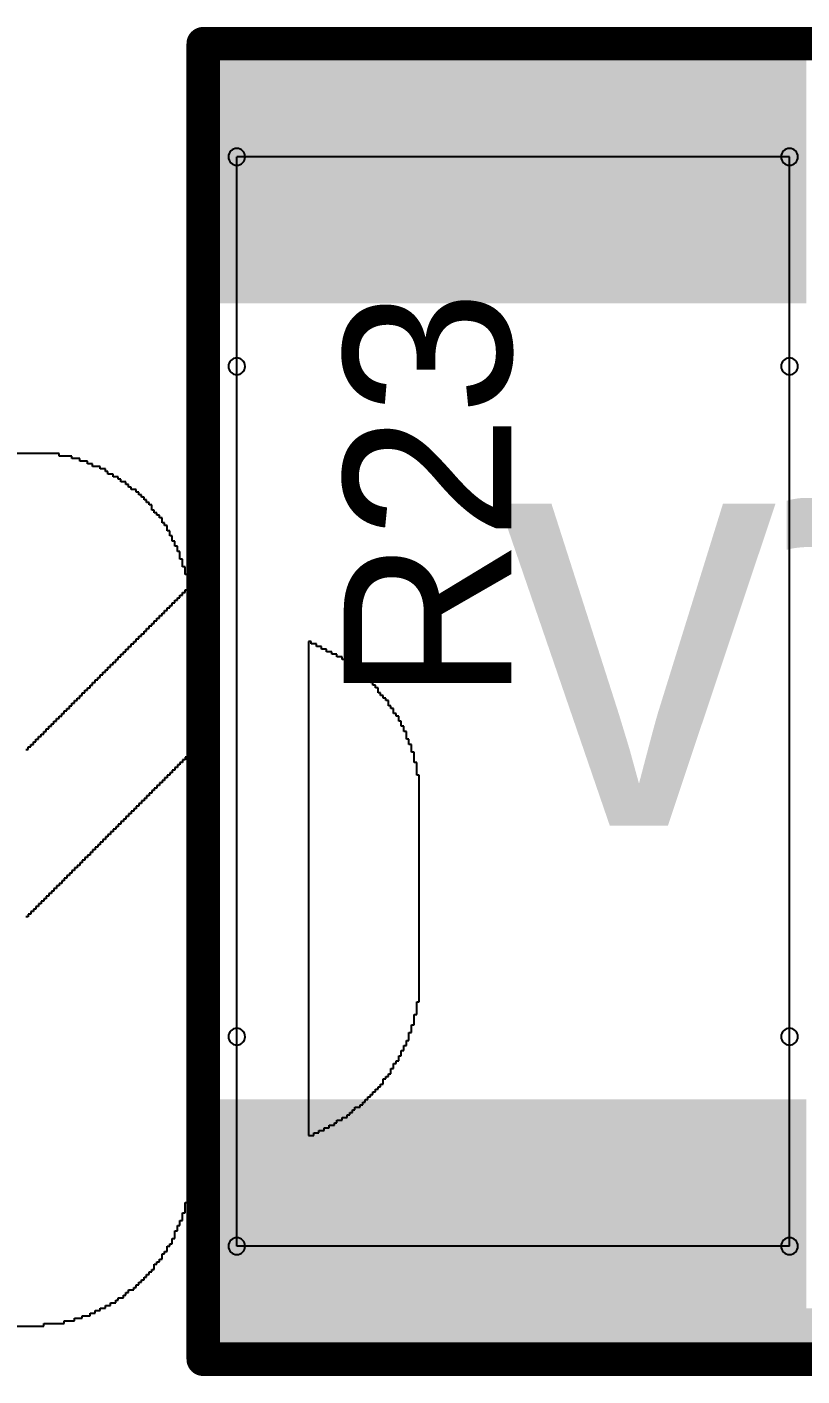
# Model space of a CAD drawing. Extents: x 23089 to 26449, y -1278 to -524.
# Drawn here: x 26315.67 to 26327.24, y -1087.31 to -1067.18 of the extents above; entities that cross this region are included whole.
import ezdxf

# ---------------------------------------------------------------- set-up
doc = ezdxf.new("R2010")
doc.units = 0
doc.header["$MEASUREMENT"] = 0
for name, color, linetype in [('BottomOverlay', 54, 'CONTINUOUS'), ('BottomPaste', 16, 'CONTINUOUS'), ('Mechanical20', 56, 'CONTINUOUS'), ('Mechanical21', 56, 'CONTINUOUS'), ('Mechanical23', 56, 'CONTINUOUS'), ('TopOverlay', 2, 'CONTINUOUS')]:
    doc.layers.add(name, color=color, linetype=linetype)
doc.styles.get("Standard").update_dxf_attribs({"font": 'ec5cdwin.shx'})

msp = doc.modelspace()

# ---------------------------------------------------------------- linework, layer by layer
at = {"layer": 'BottomOverlay'}
for p, q in [((26318.803, -1082.243), (26318.803, -1072.243)), ((26327.053, -1082.243), (26327.053, -1072.243))]:
    msp.add_line(p, q, dxfattribs=at)
for centre, start, end in [((26318.803, -1072.243), 90, 270), ((26318.803, -1072.243), 270, 90), ((26327.053, -1072.243), 90, 270), ((26327.053, -1072.243), 270, 90), ((26318.803, -1082.243), 90, 270), ((26318.803, -1082.243), 270, 90), ((26327.053, -1082.243), 90, 270), ((26327.053, -1082.243), 270, 90)]:
    msp.add_arc(centre, 0.125, start, end, dxfattribs=at)
at = {"layer": 'BottomPaste'}
for points in [[(26318.553, -1071.305), (26318.553, -1067.68), (26327.303, -1071.305), (26327.303, -1067.68)], [(26318.553, -1086.805), (26318.553, -1083.18), (26327.303, -1086.805), (26327.303, -1083.18)]]:
    msp.add_solid(points, dxfattribs=at)
at = {"layer": 'Mechanical20'}
for p, q in [((26327.553, -1067.43), (26318.303, -1067.43)), ((26318.303, -1087.055), (26318.303, -1067.43)), ((26327.553, -1087.055), (26318.303, -1087.055))]:
    msp.add_line(p, q, dxfattribs=at)
for centre, start, end in [((26318.303, -1067.43), 90, 270), ((26318.303, -1067.43), 90, 270), ((26318.303, -1067.43), 270, 90), ((26318.303, -1067.43), 270, 90), ((26318.303, -1087.055), 90, 270), ((26318.303, -1087.055), 90, 270), ((26318.303, -1087.055), 270, 90), ((26318.303, -1087.055), 270, 90)]:
    msp.add_arc(centre, 0.125, start, end, dxfattribs=at)
at = {"layer": 'Mechanical21', "const_width": 0.5}
for points in [[(26318.303, -1087.055), (26318.303, -1067.43)], [(26327.553, -1067.43), (26318.303, -1067.43)], [(26327.553, -1087.055), (26318.303, -1087.055)]]:
    msp.add_lwpolyline(points, dxfattribs=at)
at = {"layer": 'Mechanical21', "const_width": 0.25}
for points in [[(26318.303, -1067.555, -1), (26318.303, -1067.305, -1)], [(26318.303, -1067.555, -1), (26318.303, -1067.305, -1)], [(26318.303, -1087.18, -1), (26318.303, -1086.93, -1)], [(26318.303, -1087.18, -1), (26318.303, -1086.93, -1)]]:
    msp.add_lwpolyline(points, format="xyb", close=True, dxfattribs=at)
at = {"layer": 'Mechanical23'}
for p, q in [((26327.053, -1069.118), (26318.803, -1069.118)), ((26318.803, -1085.368), (26318.803, -1069.118)), ((26327.053, -1085.368), (26327.053, -1069.118)), ((26327.053, -1085.368), (26318.803, -1085.368))]:
    msp.add_line(p, q, dxfattribs=at)
for centre, start, end in [((26318.803, -1069.118), 90, 270), ((26318.803, -1069.118), 90, 270), ((26318.803, -1069.118), 270, 90), ((26318.803, -1069.118), 270, 90), ((26327.053, -1069.118), 90, 270), ((26327.053, -1069.118), 90, 270), ((26327.053, -1069.118), 270, 90), ((26327.053, -1069.118), 270, 90), ((26318.803, -1085.368), 90, 270), ((26318.803, -1085.368), 90, 270), ((26318.803, -1085.368), 270, 90), ((26318.803, -1085.368), 270, 90), ((26327.053, -1085.368), 90, 270), ((26327.053, -1085.368), 90, 270), ((26327.053, -1085.368), 270, 90), ((26327.053, -1085.368), 270, 90)]:
    msp.add_arc(centre, 0.125, start, end, dxfattribs=at)
at = {"layer": 'TopOverlay'}
for p, q in [((26316.152, -1073.544), (26312.888, -1073.544)), ((26316.152, -1073.582), (26316.152, -1073.544)), ((26316.344, -1073.582), (26316.152, -1073.582)), ((26316.344, -1073.62), (26316.344, -1073.582)), ((26316.459, -1073.62), (26316.344, -1073.62)), ((26316.459, -1073.659), (26316.459, -1073.62)), ((26316.574, -1073.659), (26316.459, -1073.659)), ((26316.574, -1073.697), (26316.574, -1073.659)), ((26316.651, -1073.697), (26316.574, -1073.697)), ((26316.651, -1073.736), (26316.651, -1073.697)), ((26316.766, -1073.736), (26316.651, -1073.736)), ((26316.766, -1073.774), (26316.766, -1073.736)), ((26316.843, -1073.774), (26316.766, -1073.774)), ((26316.843, -1073.812), (26316.843, -1073.774)), ((26316.881, -1073.812), (26316.843, -1073.812)), ((26316.881, -1073.851), (26316.881, -1073.812)), ((26316.958, -1073.851), (26316.881, -1073.851)), ((26316.958, -1073.889), (26316.958, -1073.851)), ((26317.035, -1073.889), (26316.958, -1073.889)), ((26317.035, -1073.928), (26317.035, -1073.889)), ((26317.073, -1073.928), (26317.035, -1073.928)), ((26317.073, -1073.966), (26317.073, -1073.928)), ((26317.15, -1073.966), (26317.073, -1073.966)), ((26317.15, -1074.004), (26317.15, -1073.966)), ((26317.189, -1074.004), (26317.15, -1074.004)), ((26317.189, -1074.043), (26317.189, -1074.004)), ((26317.227, -1074.043), (26317.189, -1074.043)), ((26317.227, -1074.081), (26317.227, -1074.043)), ((26317.304, -1074.081), (26317.227, -1074.081)), ((26317.304, -1074.119), (26317.304, -1074.081)), ((26317.342, -1074.119), (26317.304, -1074.119)), ((26317.342, -1074.158), (26317.342, -1074.119)), ((26317.381, -1074.158), (26317.342, -1074.158)), ((26317.381, -1074.196), (26317.381, -1074.158)), ((26317.419, -1074.196), (26317.381, -1074.196)), ((26317.419, -1074.235), (26317.419, -1074.196)), ((26317.457, -1074.235), (26317.419, -1074.235)), ((26317.457, -1074.273), (26317.457, -1074.235)), ((26317.496, -1074.273), (26317.457, -1074.273)), ((26317.496, -1074.311), (26317.496, -1074.273)), ((26317.534, -1074.311), (26317.496, -1074.311)), ((26317.534, -1074.35), (26317.534, -1074.311)), ((26317.534, -1074.388), (26317.534, -1074.35)), ((26317.572, -1074.388), (26317.534, -1074.388)), ((26317.572, -1074.427), (26317.572, -1074.388)), ((26317.611, -1074.427), (26317.572, -1074.427)), ((26317.611, -1074.465), (26317.611, -1074.427)), ((26317.649, -1074.465), (26317.611, -1074.465)), ((26317.649, -1074.503), (26317.649, -1074.465)), ((26317.688, -1074.503), (26317.649, -1074.503)), ((26317.688, -1074.542), (26317.688, -1074.503)), ((26317.688, -1074.58), (26317.688, -1074.542)), ((26317.726, -1074.58), (26317.688, -1074.58)), ((26317.726, -1074.619), (26317.726, -1074.58)), ((26317.764, -1074.619), (26317.726, -1074.619)), ((26317.764, -1074.657), (26317.764, -1074.619)), ((26317.764, -1074.695), (26317.764, -1074.657)), ((26317.803, -1074.695), (26317.764, -1074.695)), ((26317.803, -1074.734), (26317.803, -1074.695)), ((26317.803, -1074.772), (26317.803, -1074.734)), ((26317.841, -1074.772), (26317.803, -1074.772)), ((26317.841, -1074.811), (26317.841, -1074.772)), ((26317.841, -1074.849), (26317.841, -1074.811)), ((26317.88, -1074.849), (26317.841, -1074.849)), ((26317.88, -1074.887), (26317.88, -1074.849)), ((26317.88, -1074.926), (26317.88, -1074.887)), ((26317.918, -1074.926), (26317.88, -1074.926)), ((26317.918, -1074.964), (26317.918, -1074.926)), ((26317.918, -1075.003), (26317.918, -1074.964)), ((26317.956, -1075.003), (26317.918, -1075.003)), ((26317.956, -1075.041), (26317.956, -1075.003)), ((26317.956, -1075.079), (26317.956, -1075.041)), ((26317.956, -1075.118), (26317.956, -1075.079)), ((26317.995, -1075.118), (26317.956, -1075.118)), ((26317.995, -1075.156), (26317.995, -1075.118)), ((26317.995, -1075.195), (26317.995, -1075.156)), ((26317.995, -1075.233), (26317.995, -1075.195)), ((26318.033, -1075.233), (26317.995, -1075.233)), ((26318.033, -1075.271), (26318.033, -1075.233)), ((26318.033, -1075.31), (26318.033, -1075.271)), ((26318.033, -1075.348), (26318.033, -1075.31)), ((26318.072, -1075.348), (26318.033, -1075.348)), ((26318.072, -1075.387), (26318.072, -1075.348)), ((26318.072, -1075.425), (26318.072, -1075.387)), ((26318.072, -1075.463), (26318.072, -1075.425)), ((26318.072, -1075.502), (26318.072, -1075.463)), ((26317.956, -1075.694), (26317.956, -1075.655)), ((26317.956, -1075.655), (26317.995, -1075.655)), ((26317.995, -1075.655), (26317.995, -1075.617)), ((26317.995, -1075.617), (26318.033, -1075.617)), ((26318.033, -1075.617), (26318.033, -1075.579)), ((26318.033, -1075.579), (26318.072, -1075.579)), ((26318.072, -1075.54), (26318.072, -1075.502)), ((26318.072, -1075.579), (26318.072, -1075.54)), ((26317.764, -1075.886), (26317.764, -1075.847)), ((26317.764, -1075.847), (26317.803, -1075.847)), ((26317.803, -1075.847), (26317.803, -1075.809)), ((26317.803, -1075.809), (26317.841, -1075.809)), ((26317.841, -1075.809), (26317.841, -1075.77)), ((26317.841, -1075.77), (26317.88, -1075.77)), ((26317.88, -1075.77), (26317.88, -1075.732)), ((26317.88, -1075.732), (26317.918, -1075.732)), ((26317.918, -1075.732), (26317.918, -1075.694)), ((26317.918, -1075.694), (26317.956, -1075.694)), ((26317.534, -1076.116), (26317.534, -1076.078)), ((26317.534, -1076.078), (26317.572, -1076.078)), ((26317.572, -1076.078), (26317.572, -1076.039)), ((26317.572, -1076.039), (26317.611, -1076.039)), ((26317.611, -1076.039), (26317.611, -1076.001)), ((26317.611, -1076.001), (26317.649, -1076.001)), ((26317.649, -1076.001), (26317.649, -1075.962)), ((26317.649, -1075.962), (26317.688, -1075.962)), ((26317.688, -1075.962), (26317.688, -1075.924)), ((26317.688, -1075.924), (26317.726, -1075.924)), ((26317.726, -1075.924), (26317.726, -1075.886)), ((26317.726, -1075.886), (26317.764, -1075.886)), ((26317.342, -1076.308), (26317.342, -1076.27)), ((26317.342, -1076.27), (26317.381, -1076.27)), ((26317.381, -1076.27), (26317.381, -1076.231)), ((26317.381, -1076.231), (26317.419, -1076.231)), ((26317.419, -1076.231), (26317.419, -1076.193)), ((26317.419, -1076.193), (26317.457, -1076.193)), ((26317.457, -1076.193), (26317.457, -1076.154)), ((26317.457, -1076.154), (26317.496, -1076.154)), ((26317.496, -1076.154), (26317.496, -1076.116)), ((26317.496, -1076.116), (26317.534, -1076.116)), ((26317.15, -1076.5), (26317.15, -1076.462)), ((26317.15, -1076.462), (26317.189, -1076.462)), ((26317.189, -1076.462), (26317.189, -1076.423)), ((26317.189, -1076.423), (26317.227, -1076.423)), ((26317.227, -1076.423), (26317.227, -1076.385)), ((26317.227, -1076.385), (26317.265, -1076.385)), ((26317.265, -1076.385), (26317.265, -1076.346)), ((26317.265, -1076.346), (26317.304, -1076.346)), ((26317.304, -1076.346), (26317.304, -1076.308)), ((26317.304, -1076.308), (26317.342, -1076.308)), ((26319.876, -1076.346), (26319.876, -1076.385)), ((26319.915, -1076.346), (26319.876, -1076.346)), ((26319.876, -1076.385), (26319.876, -1076.423)), ((26319.876, -1076.423), (26319.876, -1076.462)), ((26319.876, -1076.462), (26319.876, -1076.5)), ((26319.915, -1076.385), (26319.915, -1076.346)), ((26319.991, -1076.385), (26319.915, -1076.385)), ((26319.991, -1076.423), (26319.991, -1076.385)), ((26320.068, -1076.423), (26319.991, -1076.423)), ((26320.068, -1076.462), (26320.068, -1076.423)), ((26320.145, -1076.462), (26320.068, -1076.462)), ((26320.145, -1076.5), (26320.145, -1076.462)), ((26316.958, -1076.692), (26316.958, -1076.654)), ((26316.958, -1076.654), (26316.997, -1076.654)), ((26316.997, -1076.654), (26316.997, -1076.615)), ((26316.997, -1076.615), (26317.035, -1076.615)), ((26317.035, -1076.615), (26317.035, -1076.577)), ((26317.035, -1076.577), (26317.073, -1076.577)), ((26317.073, -1076.577), (26317.073, -1076.538)), ((26317.073, -1076.538), (26317.112, -1076.538)), ((26317.112, -1076.538), (26317.112, -1076.5)), ((26317.112, -1076.5), (26317.15, -1076.5)), ((26319.876, -1076.5), (26319.876, -1076.538)), ((26319.876, -1076.538), (26319.876, -1076.577)), ((26319.876, -1076.577), (26319.876, -1076.615)), ((26319.876, -1076.615), (26319.876, -1076.654)), ((26319.876, -1076.654), (26319.876, -1076.692)), ((26320.222, -1076.5), (26320.145, -1076.5)), ((26320.222, -1076.538), (26320.222, -1076.5)), ((26320.299, -1076.538), (26320.222, -1076.538)), ((26320.299, -1076.577), (26320.299, -1076.538)), ((26320.375, -1076.577), (26320.299, -1076.577)), ((26320.375, -1076.615), (26320.375, -1076.577)), ((26320.414, -1076.615), (26320.375, -1076.615)), ((26320.414, -1076.654), (26320.414, -1076.615)), ((26320.491, -1076.654), (26320.414, -1076.654)), ((26320.491, -1076.692), (26320.491, -1076.654)), ((26316.728, -1076.922), (26316.728, -1076.884)), ((26316.728, -1076.884), (26316.766, -1076.884)), ((26316.766, -1076.884), (26316.766, -1076.846)), ((26316.766, -1076.846), (26316.805, -1076.846)), ((26316.805, -1076.846), (26316.805, -1076.807)), ((26316.805, -1076.807), (26316.843, -1076.807)), ((26316.843, -1076.807), (26316.843, -1076.769)), ((26316.843, -1076.769), (26316.881, -1076.769)), ((26316.881, -1076.769), (26316.881, -1076.73)), ((26316.881, -1076.73), (26316.92, -1076.73)), ((26316.92, -1076.73), (26316.92, -1076.692)), ((26316.92, -1076.692), (26316.958, -1076.692)), ((26319.876, -1076.692), (26319.876, -1076.73)), ((26319.876, -1076.73), (26319.876, -1076.769)), ((26319.876, -1076.769), (26319.876, -1076.807)), ((26319.876, -1076.807), (26319.876, -1076.846)), ((26319.876, -1076.846), (26319.876, -1076.884)), ((26319.876, -1076.884), (26319.876, -1076.922)), ((26320.529, -1076.692), (26320.491, -1076.692)), ((26320.529, -1076.73), (26320.529, -1076.692)), ((26320.567, -1076.73), (26320.529, -1076.73)), ((26320.567, -1076.769), (26320.567, -1076.73)), ((26320.606, -1076.769), (26320.567, -1076.769)), ((26320.606, -1076.807), (26320.606, -1076.769)), ((26320.683, -1076.807), (26320.606, -1076.807)), ((26320.683, -1076.846), (26320.683, -1076.807)), ((26320.721, -1076.846), (26320.683, -1076.846)), ((26320.721, -1076.884), (26320.721, -1076.846)), ((26320.759, -1076.884), (26320.721, -1076.884)), ((26320.759, -1076.922), (26320.759, -1076.884)), ((26316.536, -1077.114), (26316.536, -1077.076)), ((26316.536, -1077.076), (26316.574, -1077.076)), ((26316.574, -1077.076), (26316.574, -1077.038)), ((26316.574, -1077.038), (26316.613, -1077.038)), ((26316.613, -1077.038), (26316.613, -1076.999)), ((26316.613, -1076.999), (26316.651, -1076.999)), ((26316.651, -1076.999), (26316.651, -1076.961)), ((26316.651, -1076.961), (26316.689, -1076.961)), ((26316.689, -1076.961), (26316.689, -1076.922)), ((26316.689, -1076.922), (26316.728, -1076.922)), ((26319.876, -1076.922), (26319.876, -1076.961)), ((26319.876, -1076.961), (26319.876, -1076.999)), ((26319.876, -1076.999), (26319.876, -1077.038)), ((26319.876, -1077.038), (26319.876, -1077.076)), ((26319.876, -1077.076), (26319.876, -1077.114)), ((26320.798, -1076.922), (26320.759, -1076.922)), ((26320.798, -1076.961), (26320.798, -1076.922)), ((26320.836, -1076.961), (26320.798, -1076.961)), ((26320.836, -1076.999), (26320.836, -1076.961)), ((26320.874, -1076.999), (26320.836, -1076.999)), ((26320.874, -1077.038), (26320.874, -1076.999)), ((26320.913, -1077.038), (26320.874, -1077.038)), ((26320.913, -1077.076), (26320.913, -1077.038)), ((26320.913, -1077.114), (26320.913, -1077.076)), ((26316.344, -1077.306), (26316.344, -1077.268)), ((26316.344, -1077.268), (26316.382, -1077.268)), ((26316.382, -1077.268), (26316.382, -1077.23)), ((26316.382, -1077.23), (26316.421, -1077.23)), ((26316.421, -1077.23), (26316.421, -1077.191)), ((26316.421, -1077.191), (26316.459, -1077.191)), ((26316.459, -1077.191), (26316.459, -1077.153)), ((26316.459, -1077.153), (26316.497, -1077.153)), ((26316.497, -1077.153), (26316.497, -1077.114)), ((26316.497, -1077.114), (26316.536, -1077.114)), ((26319.876, -1077.114), (26319.876, -1077.153)), ((26319.876, -1077.153), (26319.876, -1077.191)), ((26319.876, -1077.191), (26319.876, -1077.23)), ((26319.876, -1077.23), (26319.876, -1077.268)), ((26319.876, -1077.268), (26319.876, -1077.306)), ((26320.951, -1077.114), (26320.913, -1077.114)), ((26320.951, -1077.153), (26320.951, -1077.114)), ((26320.99, -1077.153), (26320.951, -1077.153)), ((26320.99, -1077.191), (26320.99, -1077.153)), ((26321.028, -1077.191), (26320.99, -1077.191)), ((26321.028, -1077.23), (26321.028, -1077.191)), ((26321.066, -1077.23), (26321.028, -1077.23)), ((26321.066, -1077.268), (26321.066, -1077.23)), ((26321.066, -1077.306), (26321.066, -1077.268)), ((26316.152, -1077.498), (26316.152, -1077.46)), ((26316.152, -1077.46), (26316.19, -1077.46)), ((26316.19, -1077.46), (26316.19, -1077.421)), ((26316.19, -1077.421), (26316.229, -1077.421)), ((26316.229, -1077.421), (26316.229, -1077.383)), ((26316.229, -1077.383), (26316.267, -1077.383)), ((26316.267, -1077.383), (26316.267, -1077.345)), ((26316.267, -1077.345), (26316.305, -1077.345)), ((26316.305, -1077.345), (26316.305, -1077.306)), ((26316.305, -1077.306), (26316.344, -1077.306)), ((26319.876, -1077.306), (26319.876, -1077.345)), ((26319.876, -1077.345), (26319.876, -1077.383)), ((26319.876, -1077.383), (26319.876, -1077.421)), ((26319.876, -1077.421), (26319.876, -1077.46)), ((26319.876, -1077.46), (26319.876, -1077.498)), ((26321.105, -1077.306), (26321.066, -1077.306)), ((26321.105, -1077.345), (26321.105, -1077.306)), ((26321.143, -1077.345), (26321.105, -1077.345)), ((26321.143, -1077.383), (26321.143, -1077.345)), ((26321.143, -1077.421), (26321.143, -1077.383)), ((26321.182, -1077.421), (26321.143, -1077.421)), ((26321.182, -1077.46), (26321.182, -1077.421)), ((26321.22, -1077.46), (26321.182, -1077.46)), ((26321.22, -1077.498), (26321.22, -1077.46)), ((26315.922, -1077.729), (26315.922, -1077.69)), ((26315.922, -1077.69), (26315.96, -1077.69)), ((26315.96, -1077.69), (26315.96, -1077.652)), ((26315.96, -1077.652), (26315.998, -1077.652)), ((26315.998, -1077.652), (26315.998, -1077.613)), ((26315.998, -1077.613), (26316.037, -1077.613)), ((26316.037, -1077.613), (26316.037, -1077.575)), ((26316.037, -1077.575), (26316.075, -1077.575)), ((26316.075, -1077.575), (26316.075, -1077.537)), ((26316.075, -1077.537), (26316.113, -1077.537)), ((26316.113, -1077.537), (26316.113, -1077.498)), ((26316.113, -1077.498), (26316.152, -1077.498)), ((26319.876, -1077.498), (26319.876, -1077.537)), ((26319.876, -1077.537), (26319.876, -1077.575)), ((26319.876, -1077.575), (26319.876, -1077.613)), ((26319.876, -1077.613), (26319.876, -1077.652)), ((26319.876, -1077.652), (26319.876, -1077.69)), ((26319.876, -1077.69), (26319.876, -1077.729)), ((26321.22, -1077.537), (26321.22, -1077.498)), ((26321.258, -1077.537), (26321.22, -1077.537)), ((26321.258, -1077.575), (26321.258, -1077.537)), ((26321.258, -1077.613), (26321.258, -1077.575)), ((26321.297, -1077.613), (26321.258, -1077.613)), ((26321.297, -1077.652), (26321.297, -1077.613)), ((26321.297, -1077.69), (26321.297, -1077.652)), ((26321.335, -1077.69), (26321.297, -1077.69)), ((26321.335, -1077.729), (26321.335, -1077.69)), ((26315.73, -1077.921), (26315.73, -1077.882)), ((26315.73, -1077.882), (26315.768, -1077.882)), ((26315.768, -1077.882), (26315.768, -1077.844)), ((26315.768, -1077.844), (26315.806, -1077.844)), ((26315.806, -1077.844), (26315.806, -1077.805)), ((26315.806, -1077.805), (26315.845, -1077.805)), ((26315.845, -1077.805), (26315.845, -1077.767)), ((26315.845, -1077.767), (26315.883, -1077.767)), ((26315.883, -1077.767), (26315.883, -1077.729)), ((26315.883, -1077.729), (26315.922, -1077.729)), ((26319.876, -1077.729), (26319.876, -1077.767)), ((26319.876, -1077.767), (26319.876, -1077.805)), ((26319.876, -1077.805), (26319.876, -1077.844)), ((26319.876, -1077.844), (26319.876, -1077.882)), ((26319.876, -1077.882), (26319.876, -1077.921)), ((26321.335, -1077.767), (26321.335, -1077.729)), ((26321.335, -1077.805), (26321.335, -1077.767)), ((26321.374, -1077.805), (26321.335, -1077.805)), ((26321.374, -1077.844), (26321.374, -1077.805)), ((26321.374, -1077.882), (26321.374, -1077.844)), ((26321.412, -1077.882), (26321.374, -1077.882)), ((26321.412, -1077.921), (26321.412, -1077.882)), ((26315.653, -1077.959), (26315.691, -1077.959)), ((26315.691, -1077.959), (26315.691, -1077.921)), ((26315.691, -1077.921), (26315.73, -1077.921)), ((26318.072, -1078.074), (26318.033, -1078.074)), ((26318.033, -1078.074), (26318.033, -1078.113)), ((26318.072, -1078.036), (26318.072, -1078.074)), ((26318.11, -1078.036), (26318.072, -1078.036)), ((26318.11, -1078.074), (26318.11, -1078.036)), ((26318.11, -1078.113), (26318.11, -1078.074)), ((26319.876, -1077.921), (26319.876, -1077.959)), ((26319.876, -1077.959), (26319.876, -1077.997)), ((26319.876, -1077.997), (26319.876, -1078.036)), ((26319.876, -1078.036), (26319.876, -1078.074)), ((26319.876, -1078.074), (26319.876, -1078.113)), ((26321.412, -1077.959), (26321.412, -1077.921)), ((26321.412, -1077.997), (26321.412, -1077.959)), ((26321.45, -1077.997), (26321.412, -1077.997)), ((26321.45, -1078.036), (26321.45, -1077.997)), ((26321.45, -1078.074), (26321.45, -1078.036)), ((26321.45, -1078.113), (26321.45, -1078.074)), ((26317.88, -1078.266), (26317.841, -1078.266)), ((26317.841, -1078.266), (26317.841, -1078.305)), ((26317.918, -1078.228), (26317.88, -1078.228)), ((26317.88, -1078.228), (26317.88, -1078.266)), ((26317.956, -1078.189), (26317.918, -1078.189)), ((26317.918, -1078.189), (26317.918, -1078.228)), ((26317.995, -1078.151), (26317.956, -1078.151)), ((26317.956, -1078.151), (26317.956, -1078.189)), ((26318.033, -1078.113), (26317.995, -1078.113)), ((26317.995, -1078.113), (26317.995, -1078.151)), ((26318.11, -1078.151), (26318.11, -1078.113)), ((26318.11, -1078.189), (26318.11, -1078.151)), ((26318.11, -1078.228), (26318.11, -1078.189)), ((26318.11, -1078.266), (26318.11, -1078.228)), ((26318.11, -1078.305), (26318.11, -1078.266)), ((26319.876, -1078.113), (26319.876, -1078.151)), ((26319.876, -1078.151), (26319.876, -1078.189)), ((26319.876, -1078.189), (26319.876, -1078.228)), ((26319.876, -1078.228), (26319.876, -1078.266)), ((26319.876, -1078.266), (26319.876, -1078.305)), ((26321.45, -1078.151), (26321.45, -1078.113)), ((26321.489, -1078.151), (26321.45, -1078.151)), ((26321.489, -1078.189), (26321.489, -1078.151)), ((26321.489, -1078.228), (26321.489, -1078.189)), ((26321.489, -1078.266), (26321.489, -1078.228)), ((26321.489, -1078.305), (26321.489, -1078.266)), ((26317.649, -1078.497), (26317.611, -1078.497)), ((26317.611, -1078.497), (26317.611, -1078.535)), ((26317.688, -1078.458), (26317.649, -1078.458)), ((26317.649, -1078.458), (26317.649, -1078.497)), ((26317.726, -1078.42), (26317.688, -1078.42)), ((26317.688, -1078.42), (26317.688, -1078.458)), ((26317.764, -1078.381), (26317.726, -1078.381)), ((26317.726, -1078.381), (26317.726, -1078.42)), ((26317.803, -1078.343), (26317.764, -1078.343)), ((26317.764, -1078.343), (26317.764, -1078.381)), ((26317.841, -1078.305), (26317.803, -1078.305)), ((26317.803, -1078.305), (26317.803, -1078.343)), ((26318.11, -1078.343), (26318.11, -1078.305)), ((26318.11, -1078.381), (26318.11, -1078.343)), ((26318.11, -1078.42), (26318.11, -1078.381)), ((26318.11, -1078.458), (26318.11, -1078.42)), ((26318.11, -1078.497), (26318.11, -1078.458)), ((26318.11, -1078.535), (26318.11, -1078.497)), ((26319.876, -1078.305), (26319.876, -1078.343)), ((26319.876, -1078.343), (26319.876, -1078.381)), ((26319.876, -1078.381), (26319.876, -1078.42)), ((26319.876, -1078.42), (26319.876, -1078.458)), ((26319.876, -1078.458), (26319.876, -1078.497)), ((26319.876, -1078.497), (26319.876, -1078.535)), ((26321.489, -1078.343), (26321.489, -1078.305)), ((26321.527, -1078.343), (26321.489, -1078.343)), ((26321.527, -1078.381), (26321.527, -1078.343)), ((26321.527, -1078.42), (26321.527, -1078.381)), ((26321.527, -1078.458), (26321.527, -1078.42)), ((26321.527, -1078.497), (26321.527, -1078.458)), ((26321.527, -1078.535), (26321.527, -1078.497)), ((26317.457, -1078.689), (26317.419, -1078.689)), ((26317.419, -1078.689), (26317.419, -1078.727)), ((26317.496, -1078.65), (26317.457, -1078.65)), ((26317.457, -1078.65), (26317.457, -1078.689)), ((26317.534, -1078.612), (26317.496, -1078.612)), ((26317.496, -1078.612), (26317.496, -1078.65)), ((26317.572, -1078.573), (26317.534, -1078.573)), ((26317.534, -1078.573), (26317.534, -1078.612)), ((26317.611, -1078.535), (26317.572, -1078.535)), ((26317.572, -1078.535), (26317.572, -1078.573)), ((26318.11, -1078.573), (26318.11, -1078.535)), ((26318.11, -1078.612), (26318.11, -1078.573)), ((26318.11, -1078.65), (26318.11, -1078.612)), ((26318.11, -1078.689), (26318.11, -1078.65)), ((26318.11, -1078.727), (26318.11, -1078.689)), ((26319.876, -1078.535), (26319.876, -1078.573)), ((26319.876, -1078.573), (26319.876, -1078.612)), ((26319.876, -1078.612), (26319.876, -1078.65)), ((26319.876, -1078.65), (26319.876, -1078.689)), ((26319.876, -1078.689), (26319.876, -1078.727)), ((26321.527, -1078.573), (26321.527, -1078.535)), ((26321.527, -1078.612), (26321.527, -1078.573)), ((26321.527, -1078.65), (26321.527, -1078.612)), ((26321.527, -1078.689), (26321.527, -1078.65)), ((26321.527, -1078.727), (26321.527, -1078.689)), ((26317.265, -1078.88), (26317.227, -1078.88)), ((26317.227, -1078.88), (26317.227, -1078.919)), ((26317.304, -1078.842), (26317.265, -1078.842)), ((26317.265, -1078.842), (26317.265, -1078.88)), ((26317.342, -1078.804), (26317.304, -1078.804)), ((26317.304, -1078.804), (26317.304, -1078.842)), ((26317.381, -1078.765), (26317.342, -1078.765)), ((26317.342, -1078.765), (26317.342, -1078.804)), ((26317.419, -1078.727), (26317.381, -1078.727)), ((26317.381, -1078.727), (26317.381, -1078.765)), ((26318.11, -1078.765), (26318.11, -1078.727)), ((26318.11, -1078.804), (26318.11, -1078.765)), ((26318.11, -1078.842), (26318.11, -1078.804)), ((26318.11, -1078.88), (26318.11, -1078.842)), ((26318.11, -1078.919), (26318.11, -1078.88)), ((26319.876, -1078.727), (26319.876, -1078.765)), ((26319.876, -1078.765), (26319.876, -1078.804)), ((26319.876, -1078.804), (26319.876, -1078.842)), ((26319.876, -1078.842), (26319.876, -1078.88)), ((26319.876, -1078.88), (26319.876, -1078.919)), ((26321.527, -1078.765), (26321.527, -1078.727)), ((26321.527, -1078.804), (26321.527, -1078.765)), ((26321.527, -1078.842), (26321.527, -1078.804)), ((26321.527, -1078.88), (26321.527, -1078.842)), ((26321.527, -1078.919), (26321.527, -1078.88)), ((26317.073, -1079.072), (26317.035, -1079.072)), ((26317.035, -1079.072), (26317.035, -1079.111)), ((26317.112, -1079.034), (26317.073, -1079.034)), ((26317.073, -1079.034), (26317.073, -1079.072)), ((26317.15, -1078.996), (26317.112, -1078.996)), ((26317.112, -1078.996), (26317.112, -1079.034)), ((26317.189, -1078.957), (26317.15, -1078.957)), ((26317.15, -1078.957), (26317.15, -1078.996)), ((26317.227, -1078.919), (26317.189, -1078.919)), ((26317.189, -1078.919), (26317.189, -1078.957)), ((26318.11, -1078.957), (26318.11, -1078.919)), ((26318.11, -1078.996), (26318.11, -1078.957)), ((26318.11, -1079.034), (26318.11, -1078.996)), ((26318.11, -1079.072), (26318.11, -1079.034)), ((26318.11, -1079.111), (26318.11, -1079.072)), ((26319.876, -1078.919), (26319.876, -1078.957)), ((26319.876, -1078.957), (26319.876, -1078.996)), ((26319.876, -1078.996), (26319.876, -1079.034)), ((26319.876, -1079.034), (26319.876, -1079.072)), ((26319.876, -1079.072), (26319.876, -1079.111)), ((26321.527, -1078.957), (26321.527, -1078.919)), ((26321.527, -1078.996), (26321.527, -1078.957)), ((26321.527, -1079.034), (26321.527, -1078.996)), ((26321.527, -1079.072), (26321.527, -1079.034)), ((26321.527, -1079.111), (26321.527, -1079.072)), ((26316.843, -1079.303), (26316.805, -1079.303)), ((26316.805, -1079.303), (26316.805, -1079.341)), ((26316.881, -1079.264), (26316.843, -1079.264)), ((26316.843, -1079.264), (26316.843, -1079.303)), ((26316.92, -1079.226), (26316.881, -1079.226)), ((26316.881, -1079.226), (26316.881, -1079.264)), ((26316.958, -1079.188), (26316.92, -1079.188)), ((26316.92, -1079.188), (26316.92, -1079.226)), ((26316.997, -1079.149), (26316.958, -1079.149)), ((26316.958, -1079.149), (26316.958, -1079.188)), ((26317.035, -1079.111), (26316.997, -1079.111)), ((26316.997, -1079.111), (26316.997, -1079.149)), ((26318.11, -1079.149), (26318.11, -1079.111)), ((26318.11, -1079.188), (26318.11, -1079.149)), ((26318.11, -1079.226), (26318.11, -1079.188)), ((26318.11, -1079.264), (26318.11, -1079.226)), ((26318.11, -1079.303), (26318.11, -1079.264)), ((26318.11, -1079.341), (26318.11, -1079.303)), ((26319.876, -1079.111), (26319.876, -1079.149)), ((26319.876, -1079.149), (26319.876, -1079.188)), ((26319.876, -1079.188), (26319.876, -1079.226)), ((26319.876, -1079.226), (26319.876, -1079.264)), ((26319.876, -1079.264), (26319.876, -1079.303)), ((26319.876, -1079.303), (26319.876, -1079.341)), ((26321.527, -1079.149), (26321.527, -1079.111)), ((26321.527, -1079.188), (26321.527, -1079.149)), ((26321.527, -1079.226), (26321.527, -1079.188)), ((26321.527, -1079.264), (26321.527, -1079.226)), ((26321.527, -1079.303), (26321.527, -1079.264)), ((26321.527, -1079.341), (26321.527, -1079.303)), ((26316.651, -1079.495), (26316.613, -1079.495)), ((26316.613, -1079.495), (26316.613, -1079.533)), ((26316.689, -1079.456), (26316.651, -1079.456)), ((26316.651, -1079.456), (26316.651, -1079.495)), ((26316.728, -1079.418), (26316.689, -1079.418)), ((26316.689, -1079.418), (26316.689, -1079.456)), ((26316.766, -1079.38), (26316.728, -1079.38)), ((26316.728, -1079.38), (26316.728, -1079.418)), ((26316.805, -1079.341), (26316.766, -1079.341)), ((26316.766, -1079.341), (26316.766, -1079.38)), ((26318.11, -1079.38), (26318.11, -1079.341)), ((26318.11, -1079.418), (26318.11, -1079.38)), ((26318.11, -1079.456), (26318.11, -1079.418)), ((26318.11, -1079.495), (26318.11, -1079.456)), ((26318.11, -1079.533), (26318.11, -1079.495)), ((26319.876, -1079.341), (26319.876, -1079.38)), ((26319.876, -1079.38), (26319.876, -1079.418)), ((26319.876, -1079.418), (26319.876, -1079.456)), ((26319.876, -1079.456), (26319.876, -1079.495)), ((26319.876, -1079.495), (26319.876, -1079.533)), ((26321.527, -1079.38), (26321.527, -1079.341)), ((26321.527, -1079.418), (26321.527, -1079.38)), ((26321.527, -1079.456), (26321.527, -1079.418)), ((26321.527, -1079.495), (26321.527, -1079.456)), ((26321.527, -1079.533), (26321.527, -1079.495)), ((26316.459, -1079.687), (26316.421, -1079.687)), ((26316.421, -1079.687), (26316.421, -1079.725)), ((26316.497, -1079.648), (26316.459, -1079.648)), ((26316.459, -1079.648), (26316.459, -1079.687)), ((26316.536, -1079.61), (26316.497, -1079.61)), ((26316.497, -1079.61), (26316.497, -1079.648)), ((26316.574, -1079.572), (26316.536, -1079.572)), ((26316.536, -1079.572), (26316.536, -1079.61)), ((26316.613, -1079.533), (26316.574, -1079.533)), ((26316.574, -1079.533), (26316.574, -1079.572)), ((26318.11, -1079.572), (26318.11, -1079.533)), ((26318.11, -1079.61), (26318.11, -1079.572)), ((26318.11, -1079.648), (26318.11, -1079.61)), ((26318.11, -1079.687), (26318.11, -1079.648)), ((26318.11, -1079.725), (26318.11, -1079.687)), ((26319.876, -1079.533), (26319.876, -1079.572)), ((26319.876, -1079.572), (26319.876, -1079.61)), ((26319.876, -1079.61), (26319.876, -1079.648)), ((26319.876, -1079.648), (26319.876, -1079.687)), ((26319.876, -1079.687), (26319.876, -1079.725)), ((26321.527, -1079.572), (26321.527, -1079.533)), ((26321.527, -1079.61), (26321.527, -1079.572)), ((26321.527, -1079.648), (26321.527, -1079.61)), ((26321.527, -1079.687), (26321.527, -1079.648)), ((26321.527, -1079.725), (26321.527, -1079.687)), ((26316.267, -1079.879), (26316.229, -1079.879)), ((26316.229, -1079.879), (26316.229, -1079.917)), ((26316.305, -1079.84), (26316.267, -1079.84)), ((26316.267, -1079.84), (26316.267, -1079.879)), ((26316.344, -1079.802), (26316.305, -1079.802)), ((26316.305, -1079.802), (26316.305, -1079.84)), ((26316.382, -1079.764), (26316.344, -1079.764)), ((26316.344, -1079.764), (26316.344, -1079.802)), ((26316.421, -1079.725), (26316.382, -1079.725)), ((26316.382, -1079.725), (26316.382, -1079.764)), ((26318.11, -1079.764), (26318.11, -1079.725)), ((26318.11, -1079.802), (26318.11, -1079.764)), ((26318.11, -1079.84), (26318.11, -1079.802)), ((26318.11, -1079.879), (26318.11, -1079.84)), ((26318.11, -1079.917), (26318.11, -1079.879)), ((26319.876, -1079.725), (26319.876, -1079.764)), ((26319.876, -1079.764), (26319.876, -1079.802)), ((26319.876, -1079.802), (26319.876, -1079.84)), ((26319.876, -1079.84), (26319.876, -1079.879)), ((26319.876, -1079.879), (26319.876, -1079.917)), ((26321.527, -1079.764), (26321.527, -1079.725)), ((26321.527, -1079.802), (26321.527, -1079.764)), ((26321.527, -1079.84), (26321.527, -1079.802)), ((26321.527, -1079.879), (26321.527, -1079.84)), ((26321.527, -1079.917), (26321.527, -1079.879)), ((26316.075, -1080.071), (26316.037, -1080.071)), ((26316.037, -1080.071), (26316.037, -1080.109)), ((26316.113, -1080.032), (26316.075, -1080.032)), ((26316.075, -1080.032), (26316.075, -1080.071)), ((26316.152, -1079.994), (26316.113, -1079.994)), ((26316.113, -1079.994), (26316.113, -1080.032)), ((26316.19, -1079.956), (26316.152, -1079.956)), ((26316.152, -1079.956), (26316.152, -1079.994)), ((26316.229, -1079.917), (26316.19, -1079.917)), ((26316.19, -1079.917), (26316.19, -1079.956)), ((26318.11, -1079.956), (26318.11, -1079.917)), ((26318.11, -1079.994), (26318.11, -1079.956)), ((26318.11, -1080.032), (26318.11, -1079.994)), ((26318.11, -1080.071), (26318.11, -1080.032)), ((26318.11, -1080.109), (26318.11, -1080.071)), ((26319.876, -1079.917), (26319.876, -1079.956)), ((26319.876, -1079.956), (26319.876, -1079.994)), ((26319.876, -1079.994), (26319.876, -1080.032)), ((26319.876, -1080.032), (26319.876, -1080.071)), ((26319.876, -1080.071), (26319.876, -1080.109)), ((26321.527, -1079.956), (26321.527, -1079.917)), ((26321.527, -1079.994), (26321.527, -1079.956)), ((26321.527, -1080.032), (26321.527, -1079.994)), ((26321.527, -1080.071), (26321.527, -1080.032)), ((26321.527, -1080.109), (26321.527, -1080.071)), ((26315.845, -1080.301), (26315.806, -1080.301)), ((26315.806, -1080.301), (26315.806, -1080.34)), ((26315.883, -1080.263), (26315.845, -1080.263)), ((26315.845, -1080.263), (26315.845, -1080.301)), ((26315.922, -1080.224), (26315.883, -1080.224)), ((26315.883, -1080.224), (26315.883, -1080.263)), ((26315.96, -1080.186), (26315.922, -1080.186)), ((26315.922, -1080.186), (26315.922, -1080.224)), ((26315.998, -1080.148), (26315.96, -1080.148)), ((26315.96, -1080.148), (26315.96, -1080.186)), ((26316.037, -1080.109), (26315.998, -1080.109)), ((26315.998, -1080.109), (26315.998, -1080.148)), ((26318.11, -1080.148), (26318.11, -1080.109)), ((26318.11, -1080.186), (26318.11, -1080.148)), ((26318.11, -1080.224), (26318.11, -1080.186)), ((26318.11, -1080.263), (26318.11, -1080.224)), ((26318.11, -1080.301), (26318.11, -1080.263)), ((26318.11, -1080.34), (26318.11, -1080.301)), ((26319.876, -1080.109), (26319.876, -1080.148)), ((26319.876, -1080.148), (26319.876, -1080.186)), ((26319.876, -1080.186), (26319.876, -1080.224)), ((26319.876, -1080.224), (26319.876, -1080.263)), ((26319.876, -1080.263), (26319.876, -1080.301)), ((26319.876, -1080.301), (26319.876, -1080.34)), ((26321.527, -1080.148), (26321.527, -1080.109)), ((26321.527, -1080.186), (26321.527, -1080.148)), ((26321.527, -1080.224), (26321.527, -1080.186)), ((26321.527, -1080.263), (26321.527, -1080.224)), ((26321.527, -1080.301), (26321.527, -1080.263)), ((26321.527, -1080.34), (26321.527, -1080.301)), ((26315.691, -1080.455), (26315.653, -1080.455)), ((26315.73, -1080.416), (26315.691, -1080.416)), ((26315.691, -1080.416), (26315.691, -1080.455)), ((26315.768, -1080.378), (26315.73, -1080.378)), ((26315.73, -1080.378), (26315.73, -1080.416)), ((26315.806, -1080.34), (26315.768, -1080.34)), ((26315.768, -1080.34), (26315.768, -1080.378)), ((26318.11, -1080.378), (26318.11, -1080.34)), ((26318.11, -1080.416), (26318.11, -1080.378)), ((26318.11, -1080.455), (26318.11, -1080.416)), ((26318.11, -1080.493), (26318.11, -1080.455)), ((26318.11, -1080.531), (26318.11, -1080.493)), ((26319.876, -1080.34), (26319.876, -1080.378)), ((26319.876, -1080.378), (26319.876, -1080.416)), ((26319.876, -1080.416), (26319.876, -1080.455)), ((26319.876, -1080.455), (26319.876, -1080.493)), ((26319.876, -1080.493), (26319.876, -1080.531)), ((26321.527, -1080.378), (26321.527, -1080.34)), ((26321.527, -1080.416), (26321.527, -1080.378)), ((26321.527, -1080.455), (26321.527, -1080.416)), ((26321.527, -1080.493), (26321.527, -1080.455)), ((26321.527, -1080.531), (26321.527, -1080.493)), ((26318.11, -1080.57), (26318.11, -1080.531)), ((26318.11, -1080.608), (26318.11, -1080.57)), ((26318.11, -1080.647), (26318.11, -1080.608)), ((26318.11, -1080.685), (26318.11, -1080.647)), ((26318.11, -1080.723), (26318.11, -1080.685)), ((26319.876, -1080.531), (26319.876, -1080.57)), ((26319.876, -1080.57), (26319.876, -1080.608)), ((26319.876, -1080.608), (26319.876, -1080.647)), ((26319.876, -1080.647), (26319.876, -1080.685)), ((26319.876, -1080.685), (26319.876, -1080.723)), ((26321.527, -1080.57), (26321.527, -1080.531)), ((26321.527, -1080.608), (26321.527, -1080.57)), ((26321.527, -1080.647), (26321.527, -1080.608)), ((26321.527, -1080.685), (26321.527, -1080.647)), ((26321.527, -1080.723), (26321.527, -1080.685)), ((26318.11, -1080.762), (26318.11, -1080.723)), ((26318.11, -1080.8), (26318.11, -1080.762)), ((26318.11, -1080.839), (26318.11, -1080.8)), ((26318.11, -1080.877), (26318.11, -1080.839)), ((26318.11, -1080.915), (26318.11, -1080.877)), ((26319.876, -1080.723), (26319.876, -1080.762)), ((26319.876, -1080.762), (26319.876, -1080.8)), ((26319.876, -1080.8), (26319.876, -1080.839)), ((26319.876, -1080.839), (26319.876, -1080.877)), ((26319.876, -1080.877), (26319.876, -1080.915)), ((26321.527, -1080.762), (26321.527, -1080.723)), ((26321.527, -1080.8), (26321.527, -1080.762)), ((26321.527, -1080.839), (26321.527, -1080.8)), ((26321.527, -1080.877), (26321.527, -1080.839)), ((26321.527, -1080.915), (26321.527, -1080.877)), ((26318.11, -1080.954), (26318.11, -1080.915)), ((26318.11, -1080.992), (26318.11, -1080.954)), ((26318.11, -1081.031), (26318.11, -1080.992)), ((26318.11, -1081.069), (26318.11, -1081.031)), ((26318.11, -1081.107), (26318.11, -1081.069)), ((26318.11, -1081.146), (26318.11, -1081.107)), ((26319.876, -1080.915), (26319.876, -1080.954)), ((26319.876, -1080.954), (26319.876, -1080.992)), ((26319.876, -1080.992), (26319.876, -1081.031)), ((26319.876, -1081.031), (26319.876, -1081.069)), ((26319.876, -1081.069), (26319.876, -1081.107)), ((26319.876, -1081.107), (26319.876, -1081.146)), ((26321.527, -1080.954), (26321.527, -1080.915)), ((26321.527, -1080.992), (26321.527, -1080.954)), ((26321.527, -1081.031), (26321.527, -1080.992)), ((26321.527, -1081.069), (26321.527, -1081.031)), ((26321.527, -1081.107), (26321.527, -1081.069)), ((26321.527, -1081.146), (26321.527, -1081.107)), ((26318.11, -1081.184), (26318.11, -1081.146)), ((26318.11, -1081.223), (26318.11, -1081.184)), ((26318.11, -1081.261), (26318.11, -1081.223)), ((26318.11, -1081.299), (26318.11, -1081.261)), ((26318.11, -1081.338), (26318.11, -1081.299)), ((26319.876, -1081.146), (26319.876, -1081.184)), ((26319.876, -1081.184), (26319.876, -1081.223)), ((26319.876, -1081.223), (26319.876, -1081.261)), ((26319.876, -1081.261), (26319.876, -1081.299)), ((26319.876, -1081.299), (26319.876, -1081.338)), ((26321.527, -1081.184), (26321.527, -1081.146)), ((26321.527, -1081.223), (26321.527, -1081.184)), ((26321.527, -1081.261), (26321.527, -1081.223)), ((26321.527, -1081.299), (26321.527, -1081.261)), ((26321.527, -1081.338), (26321.527, -1081.299)), ((26318.11, -1081.376), (26318.11, -1081.338)), ((26318.11, -1081.415), (26318.11, -1081.376)), ((26318.11, -1081.453), (26318.11, -1081.415)), ((26318.11, -1081.491), (26318.11, -1081.453)), ((26318.11, -1081.53), (26318.11, -1081.491)), ((26319.876, -1081.338), (26319.876, -1081.376)), ((26319.876, -1081.376), (26319.876, -1081.415)), ((26319.876, -1081.415), (26319.876, -1081.453)), ((26319.876, -1081.453), (26319.876, -1081.491)), ((26319.876, -1081.491), (26319.876, -1081.53)), ((26321.527, -1081.376), (26321.527, -1081.338)), ((26321.527, -1081.415), (26321.527, -1081.376)), ((26321.527, -1081.453), (26321.527, -1081.415)), ((26321.527, -1081.491), (26321.527, -1081.453)), ((26321.527, -1081.53), (26321.527, -1081.491)), ((26318.11, -1081.568), (26318.11, -1081.53)), ((26318.11, -1081.607), (26318.11, -1081.568)), ((26318.11, -1081.645), (26318.11, -1081.607)), ((26318.11, -1081.683), (26318.11, -1081.645)), ((26318.11, -1081.722), (26318.11, -1081.683)), ((26319.876, -1081.53), (26319.876, -1081.568)), ((26319.876, -1081.568), (26319.876, -1081.607)), ((26319.876, -1081.607), (26319.876, -1081.645)), ((26319.876, -1081.645), (26319.876, -1081.683)), ((26319.876, -1081.683), (26319.876, -1081.722)), ((26321.527, -1081.568), (26321.527, -1081.53)), ((26321.527, -1081.607), (26321.527, -1081.568)), ((26321.527, -1081.645), (26321.527, -1081.607)), ((26321.527, -1081.683), (26321.527, -1081.645)), ((26321.527, -1081.722), (26321.527, -1081.683)), ((26318.11, -1081.76), (26318.11, -1081.722)), ((26318.11, -1081.799), (26318.11, -1081.76)), ((26318.11, -1081.837), (26318.11, -1081.799)), ((26318.11, -1081.875), (26318.11, -1081.837)), ((26318.11, -1081.914), (26318.11, -1081.875)), ((26318.11, -1081.952), (26318.11, -1081.914)), ((26319.876, -1081.722), (26319.876, -1081.76)), ((26319.876, -1081.76), (26319.876, -1081.799)), ((26319.876, -1081.799), (26319.876, -1081.837)), ((26319.876, -1081.837), (26319.876, -1081.875)), ((26319.876, -1081.875), (26319.876, -1081.914)), ((26319.876, -1081.914), (26319.876, -1081.952)), ((26321.45, -1081.952), (26321.45, -1081.914)), ((26321.45, -1081.914), (26321.489, -1081.914)), ((26321.489, -1081.76), (26321.489, -1081.722)), ((26321.489, -1081.722), (26321.527, -1081.722)), ((26321.489, -1081.799), (26321.489, -1081.76)), ((26321.489, -1081.837), (26321.489, -1081.799)), ((26321.489, -1081.875), (26321.489, -1081.837)), ((26321.489, -1081.914), (26321.489, -1081.875)), ((26318.11, -1081.991), (26318.11, -1081.952)), ((26318.11, -1082.029), (26318.11, -1081.991)), ((26318.11, -1082.067), (26318.11, -1082.029)), ((26318.11, -1082.106), (26318.11, -1082.067)), ((26318.11, -1082.144), (26318.11, -1082.106)), ((26319.876, -1081.952), (26319.876, -1081.991)), ((26319.876, -1081.991), (26319.876, -1082.029)), ((26319.876, -1082.029), (26319.876, -1082.067)), ((26319.876, -1082.067), (26319.876, -1082.106)), ((26319.876, -1082.106), (26319.876, -1082.144)), ((26321.412, -1082.106), (26321.412, -1082.067)), ((26321.412, -1082.067), (26321.45, -1082.067)), ((26321.412, -1082.144), (26321.412, -1082.106)), ((26321.45, -1081.991), (26321.45, -1081.952)), ((26321.45, -1082.029), (26321.45, -1081.991)), ((26321.45, -1082.067), (26321.45, -1082.029)), ((26318.11, -1082.182), (26318.11, -1082.144)), ((26318.11, -1082.221), (26318.11, -1082.182)), ((26318.11, -1082.259), (26318.11, -1082.221)), ((26318.11, -1082.298), (26318.11, -1082.259)), ((26318.11, -1082.336), (26318.11, -1082.298)), ((26319.876, -1082.144), (26319.876, -1082.182)), ((26319.876, -1082.182), (26319.876, -1082.221)), ((26319.876, -1082.221), (26319.876, -1082.259)), ((26319.876, -1082.259), (26319.876, -1082.298)), ((26319.876, -1082.298), (26319.876, -1082.336)), ((26321.335, -1082.336), (26321.335, -1082.298)), ((26321.335, -1082.298), (26321.374, -1082.298)), ((26321.374, -1082.221), (26321.374, -1082.182)), ((26321.374, -1082.182), (26321.412, -1082.182)), ((26321.374, -1082.259), (26321.374, -1082.221)), ((26321.374, -1082.298), (26321.374, -1082.259)), ((26321.412, -1082.182), (26321.412, -1082.144)), ((26318.11, -1082.374), (26318.11, -1082.336)), ((26318.11, -1082.413), (26318.11, -1082.374)), ((26318.11, -1082.451), (26318.11, -1082.413)), ((26318.11, -1082.49), (26318.11, -1082.451)), ((26318.11, -1082.528), (26318.11, -1082.49)), ((26319.876, -1082.336), (26319.876, -1082.374)), ((26319.876, -1082.374), (26319.876, -1082.413)), ((26319.876, -1082.413), (26319.876, -1082.451)), ((26319.876, -1082.451), (26319.876, -1082.49)), ((26319.876, -1082.49), (26319.876, -1082.528)), ((26321.258, -1082.49), (26321.258, -1082.451)), ((26321.258, -1082.451), (26321.297, -1082.451)), ((26321.258, -1082.528), (26321.258, -1082.49)), ((26321.297, -1082.413), (26321.297, -1082.374)), ((26321.297, -1082.374), (26321.335, -1082.374)), ((26321.297, -1082.451), (26321.297, -1082.413)), ((26321.335, -1082.374), (26321.335, -1082.336)), ((26318.11, -1082.566), (26318.11, -1082.528)), ((26318.11, -1082.605), (26318.11, -1082.566)), ((26318.11, -1082.643), (26318.11, -1082.605)), ((26318.11, -1082.682), (26318.11, -1082.643)), ((26318.11, -1082.72), (26318.11, -1082.682)), ((26318.11, -1082.758), (26318.11, -1082.72)), ((26319.876, -1082.528), (26319.876, -1082.566)), ((26319.876, -1082.566), (26319.876, -1082.605)), ((26319.876, -1082.605), (26319.876, -1082.643)), ((26319.876, -1082.643), (26319.876, -1082.682)), ((26319.876, -1082.682), (26319.876, -1082.72)), ((26319.876, -1082.72), (26319.876, -1082.758)), ((26321.105, -1082.758), (26321.105, -1082.72)), ((26321.105, -1082.72), (26321.143, -1082.72)), ((26321.143, -1082.682), (26321.143, -1082.643)), ((26321.143, -1082.643), (26321.182, -1082.643)), ((26321.143, -1082.72), (26321.143, -1082.682)), ((26321.182, -1082.643), (26321.182, -1082.605)), ((26321.182, -1082.605), (26321.22, -1082.605)), ((26321.22, -1082.566), (26321.22, -1082.528)), ((26321.22, -1082.528), (26321.258, -1082.528)), ((26321.22, -1082.605), (26321.22, -1082.566)), ((26318.11, -1082.797), (26318.11, -1082.758)), ((26318.11, -1082.835), (26318.11, -1082.797)), ((26318.11, -1082.874), (26318.11, -1082.835)), ((26318.11, -1082.912), (26318.11, -1082.874)), ((26318.11, -1082.95), (26318.11, -1082.912)), ((26319.876, -1082.758), (26319.876, -1082.797)), ((26319.876, -1082.797), (26319.876, -1082.835)), ((26319.876, -1082.835), (26319.876, -1082.874)), ((26319.876, -1082.874), (26319.876, -1082.912)), ((26319.876, -1082.912), (26319.876, -1082.95)), ((26320.99, -1082.912), (26320.99, -1082.874)), ((26320.99, -1082.874), (26321.028, -1082.874)), ((26320.99, -1082.95), (26320.99, -1082.912)), ((26321.028, -1082.874), (26321.028, -1082.835)), ((26321.028, -1082.835), (26321.066, -1082.835)), ((26321.066, -1082.835), (26321.066, -1082.797)), ((26321.066, -1082.797), (26321.105, -1082.797)), ((26321.105, -1082.797), (26321.105, -1082.758)), ((26318.11, -1082.989), (26318.11, -1082.95)), ((26318.11, -1083.027), (26318.11, -1082.989)), ((26318.11, -1083.066), (26318.11, -1083.027)), ((26318.11, -1083.104), (26318.11, -1083.066)), ((26318.11, -1083.142), (26318.11, -1083.104)), ((26319.876, -1082.95), (26319.876, -1082.989)), ((26319.876, -1082.989), (26319.876, -1083.027)), ((26319.876, -1083.027), (26319.876, -1083.066)), ((26319.876, -1083.066), (26319.876, -1083.104)), ((26319.876, -1083.104), (26319.876, -1083.142)), ((26320.798, -1083.142), (26320.798, -1083.104)), ((26320.798, -1083.104), (26320.836, -1083.104)), ((26320.836, -1083.104), (26320.836, -1083.066)), ((26320.836, -1083.066), (26320.874, -1083.066)), ((26320.874, -1083.066), (26320.874, -1083.027)), ((26320.874, -1083.027), (26320.913, -1083.027)), ((26320.913, -1083.027), (26320.913, -1082.989)), ((26320.913, -1082.989), (26320.951, -1082.989)), ((26320.951, -1082.989), (26320.951, -1082.95)), ((26320.951, -1082.95), (26320.99, -1082.95)), ((26318.11, -1083.181), (26318.11, -1083.142)), ((26318.11, -1083.219), (26318.11, -1083.181)), ((26318.11, -1083.258), (26318.11, -1083.219)), ((26318.11, -1083.296), (26318.11, -1083.258)), ((26318.11, -1083.334), (26318.11, -1083.296)), ((26319.876, -1083.142), (26319.876, -1083.181)), ((26319.876, -1083.181), (26319.876, -1083.219)), ((26319.876, -1083.219), (26319.876, -1083.258)), ((26319.876, -1083.258), (26319.876, -1083.296)), ((26319.876, -1083.296), (26319.876, -1083.334)), ((26320.567, -1083.334), (26320.567, -1083.296)), ((26320.567, -1083.296), (26320.644, -1083.296)), ((26320.644, -1083.296), (26320.644, -1083.258)), ((26320.644, -1083.258), (26320.683, -1083.258)), ((26320.683, -1083.258), (26320.683, -1083.219)), ((26320.683, -1083.219), (26320.721, -1083.219)), ((26320.721, -1083.219), (26320.721, -1083.181)), ((26320.721, -1083.181), (26320.759, -1083.181)), ((26320.759, -1083.181), (26320.759, -1083.142)), ((26320.759, -1083.142), (26320.798, -1083.142)), ((26318.11, -1083.373), (26318.11, -1083.334)), ((26318.11, -1083.411), (26318.11, -1083.373)), ((26318.11, -1083.45), (26318.11, -1083.411)), ((26318.11, -1083.488), (26318.11, -1083.45)), ((26318.11, -1083.526), (26318.11, -1083.488)), ((26318.11, -1083.565), (26318.11, -1083.526)), ((26319.876, -1083.334), (26319.876, -1083.373)), ((26319.876, -1083.373), (26319.876, -1083.411)), ((26319.876, -1083.411), (26319.876, -1083.45)), ((26319.876, -1083.45), (26319.876, -1083.488)), ((26319.876, -1083.488), (26319.876, -1083.526)), ((26319.876, -1083.526), (26319.876, -1083.565)), ((26320.26, -1083.565), (26320.26, -1083.526)), ((26320.26, -1083.526), (26320.299, -1083.526)), ((26320.299, -1083.526), (26320.299, -1083.488)), ((26320.299, -1083.488), (26320.375, -1083.488)), ((26320.375, -1083.488), (26320.375, -1083.45)), ((26320.375, -1083.45), (26320.452, -1083.45)), ((26320.452, -1083.45), (26320.452, -1083.411)), ((26320.452, -1083.411), (26320.491, -1083.411)), ((26320.491, -1083.411), (26320.491, -1083.373)), ((26320.491, -1083.373), (26320.529, -1083.373)), ((26320.529, -1083.373), (26320.529, -1083.334)), ((26320.529, -1083.334), (26320.567, -1083.334)), ((26318.11, -1083.603), (26318.11, -1083.565)), ((26318.11, -1083.641), (26318.11, -1083.603)), ((26318.11, -1083.68), (26318.11, -1083.641)), ((26318.11, -1083.718), (26318.11, -1083.68)), ((26318.11, -1083.757), (26318.11, -1083.718)), ((26319.876, -1083.565), (26319.876, -1083.603)), ((26319.876, -1083.603), (26319.876, -1083.641)), ((26319.876, -1083.641), (26319.876, -1083.68)), ((26319.876, -1083.68), (26319.876, -1083.718)), ((26319.876, -1083.718), (26319.953, -1083.718)), ((26319.953, -1083.718), (26319.953, -1083.68)), ((26319.953, -1083.68), (26320.03, -1083.68)), ((26320.03, -1083.68), (26320.03, -1083.641)), ((26320.03, -1083.641), (26320.107, -1083.641)), ((26320.107, -1083.641), (26320.107, -1083.603)), ((26320.107, -1083.603), (26320.183, -1083.603)), ((26320.183, -1083.603), (26320.183, -1083.565)), ((26320.183, -1083.565), (26320.26, -1083.565)), ((26318.11, -1083.795), (26318.11, -1083.757)), ((26318.11, -1083.833), (26318.11, -1083.795)), ((26318.11, -1083.872), (26318.11, -1083.833)), ((26318.11, -1083.91), (26318.11, -1083.872)), ((26318.11, -1083.949), (26318.11, -1083.91)), ((26318.11, -1083.987), (26318.11, -1083.949)), ((26318.11, -1084.025), (26318.11, -1083.987)), ((26318.11, -1084.064), (26318.11, -1084.025)), ((26318.11, -1084.102), (26318.11, -1084.064)), ((26318.11, -1084.141), (26318.11, -1084.102)), ((26318.11, -1084.179), (26318.11, -1084.141)), ((26318.11, -1084.217), (26318.11, -1084.179)), ((26318.11, -1084.256), (26318.11, -1084.217)), ((26318.11, -1084.294), (26318.11, -1084.256)), ((26318.11, -1084.333), (26318.11, -1084.294)), ((26318.11, -1084.371), (26318.11, -1084.333)), ((26318.072, -1084.563), (26318.072, -1084.525)), ((26318.072, -1084.525), (26318.11, -1084.525)), ((26318.11, -1084.409), (26318.11, -1084.371)), ((26318.11, -1084.448), (26318.11, -1084.409)), ((26318.11, -1084.486), (26318.11, -1084.448)), ((26318.11, -1084.525), (26318.11, -1084.486)), ((26318.033, -1084.755), (26318.033, -1084.717)), ((26318.033, -1084.717), (26318.072, -1084.717)), ((26318.072, -1084.601), (26318.072, -1084.563)), ((26318.072, -1084.64), (26318.072, -1084.601)), ((26318.072, -1084.678), (26318.072, -1084.64)), ((26318.072, -1084.717), (26318.072, -1084.678)), ((26317.995, -1084.909), (26317.995, -1084.87)), ((26317.995, -1084.87), (26318.033, -1084.87)), ((26317.995, -1084.947), (26317.995, -1084.909)), ((26318.033, -1084.793), (26318.033, -1084.755)), ((26318.033, -1084.832), (26318.033, -1084.793)), ((26318.033, -1084.87), (26318.033, -1084.832)), ((26317.88, -1085.177), (26317.88, -1085.139)), ((26317.88, -1085.139), (26317.918, -1085.139)), ((26317.918, -1085.101), (26317.918, -1085.062)), ((26317.918, -1085.062), (26317.956, -1085.062)), ((26317.918, -1085.139), (26317.918, -1085.101)), ((26317.956, -1085.024), (26317.956, -1084.985)), ((26317.956, -1084.985), (26317.995, -1084.985)), ((26317.956, -1085.062), (26317.956, -1085.024)), ((26317.995, -1084.985), (26317.995, -1084.947)), ((26317.803, -1085.369), (26317.803, -1085.331)), ((26317.803, -1085.331), (26317.841, -1085.331)), ((26317.841, -1085.292), (26317.841, -1085.254)), ((26317.841, -1085.254), (26317.88, -1085.254)), ((26317.841, -1085.331), (26317.841, -1085.292)), ((26317.88, -1085.216), (26317.88, -1085.177)), ((26317.88, -1085.254), (26317.88, -1085.216)), ((26317.688, -1085.523), (26317.688, -1085.484)), ((26317.688, -1085.484), (26317.726, -1085.484)), ((26317.688, -1085.561), (26317.688, -1085.523)), ((26317.726, -1085.484), (26317.726, -1085.446)), ((26317.726, -1085.446), (26317.764, -1085.446)), ((26317.764, -1085.408), (26317.764, -1085.369)), ((26317.764, -1085.369), (26317.803, -1085.369)), ((26317.764, -1085.446), (26317.764, -1085.408)), ((26317.534, -1085.753), (26317.534, -1085.715)), ((26317.534, -1085.715), (26317.572, -1085.715)), ((26317.572, -1085.676), (26317.572, -1085.638)), ((26317.572, -1085.638), (26317.611, -1085.638)), ((26317.572, -1085.715), (26317.572, -1085.676)), ((26317.611, -1085.638), (26317.611, -1085.6)), ((26317.611, -1085.6), (26317.649, -1085.6)), ((26317.649, -1085.6), (26317.649, -1085.561)), ((26317.649, -1085.561), (26317.688, -1085.561)), ((26317.304, -1085.984), (26317.304, -1085.945)), ((26317.304, -1085.945), (26317.342, -1085.945)), ((26317.342, -1085.945), (26317.342, -1085.907)), ((26317.342, -1085.907), (26317.381, -1085.907)), ((26317.381, -1085.907), (26317.381, -1085.868)), ((26317.381, -1085.868), (26317.419, -1085.868)), ((26317.419, -1085.868), (26317.419, -1085.83)), ((26317.419, -1085.83), (26317.457, -1085.83)), ((26317.457, -1085.83), (26317.457, -1085.792)), ((26317.457, -1085.792), (26317.496, -1085.792)), ((26317.496, -1085.792), (26317.496, -1085.753)), ((26317.496, -1085.753), (26317.534, -1085.753)), ((26317.035, -1086.176), (26317.035, -1086.137)), ((26317.035, -1086.137), (26317.112, -1086.137)), ((26317.112, -1086.137), (26317.112, -1086.099)), ((26317.112, -1086.099), (26317.15, -1086.099)), ((26317.15, -1086.099), (26317.15, -1086.06)), ((26317.15, -1086.06), (26317.189, -1086.06)), ((26317.189, -1086.06), (26317.189, -1086.022)), ((26317.189, -1086.022), (26317.265, -1086.022)), ((26317.265, -1086.022), (26317.265, -1085.984)), ((26317.265, -1085.984), (26317.304, -1085.984)), ((26316.689, -1086.368), (26316.689, -1086.329)), ((26316.689, -1086.329), (26316.766, -1086.329)), ((26316.766, -1086.329), (26316.766, -1086.291)), ((26316.766, -1086.291), (26316.843, -1086.291)), ((26316.843, -1086.291), (26316.843, -1086.252)), ((26316.843, -1086.252), (26316.92, -1086.252)), ((26316.92, -1086.252), (26316.92, -1086.214)), ((26316.92, -1086.214), (26316.997, -1086.214)), ((26316.997, -1086.214), (26316.997, -1086.176)), ((26316.997, -1086.176), (26317.035, -1086.176)), ((26315.922, -1086.56), (26315.922, -1086.521)), ((26315.922, -1086.521), (26316.229, -1086.521)), ((26316.229, -1086.521), (26316.229, -1086.483)), ((26316.229, -1086.483), (26316.382, -1086.483)), ((26316.382, -1086.483), (26316.382, -1086.444)), ((26316.382, -1086.444), (26316.497, -1086.444)), ((26316.497, -1086.444), (26316.497, -1086.406)), ((26316.497, -1086.406), (26316.613, -1086.406)), ((26316.613, -1086.406), (26316.613, -1086.368)), ((26316.613, -1086.368), (26316.689, -1086.368)), ((26313.119, -1086.56), (26315.922, -1086.56))]:
    msp.add_line(p, q, dxfattribs=at)

# ---------------------------------------------------------------- texts
at = {"layer": 'Mechanical20'}
msp.add_text('R23', height=2.5, rotation=90, dxfattribs=at).set_placement((26322.9, -1077.243))
at = {"layer": 'TopOverlay', "text_generation_flag": 2}
for s, p in [('ccdrv', (26342.661, -1079.093)), ('v2b1', (26344.642, -1086.976))]:
    msp.add_text(s, height=6.25, dxfattribs=at).set_placement(p)

doc.saveas('drawing.dxf')
